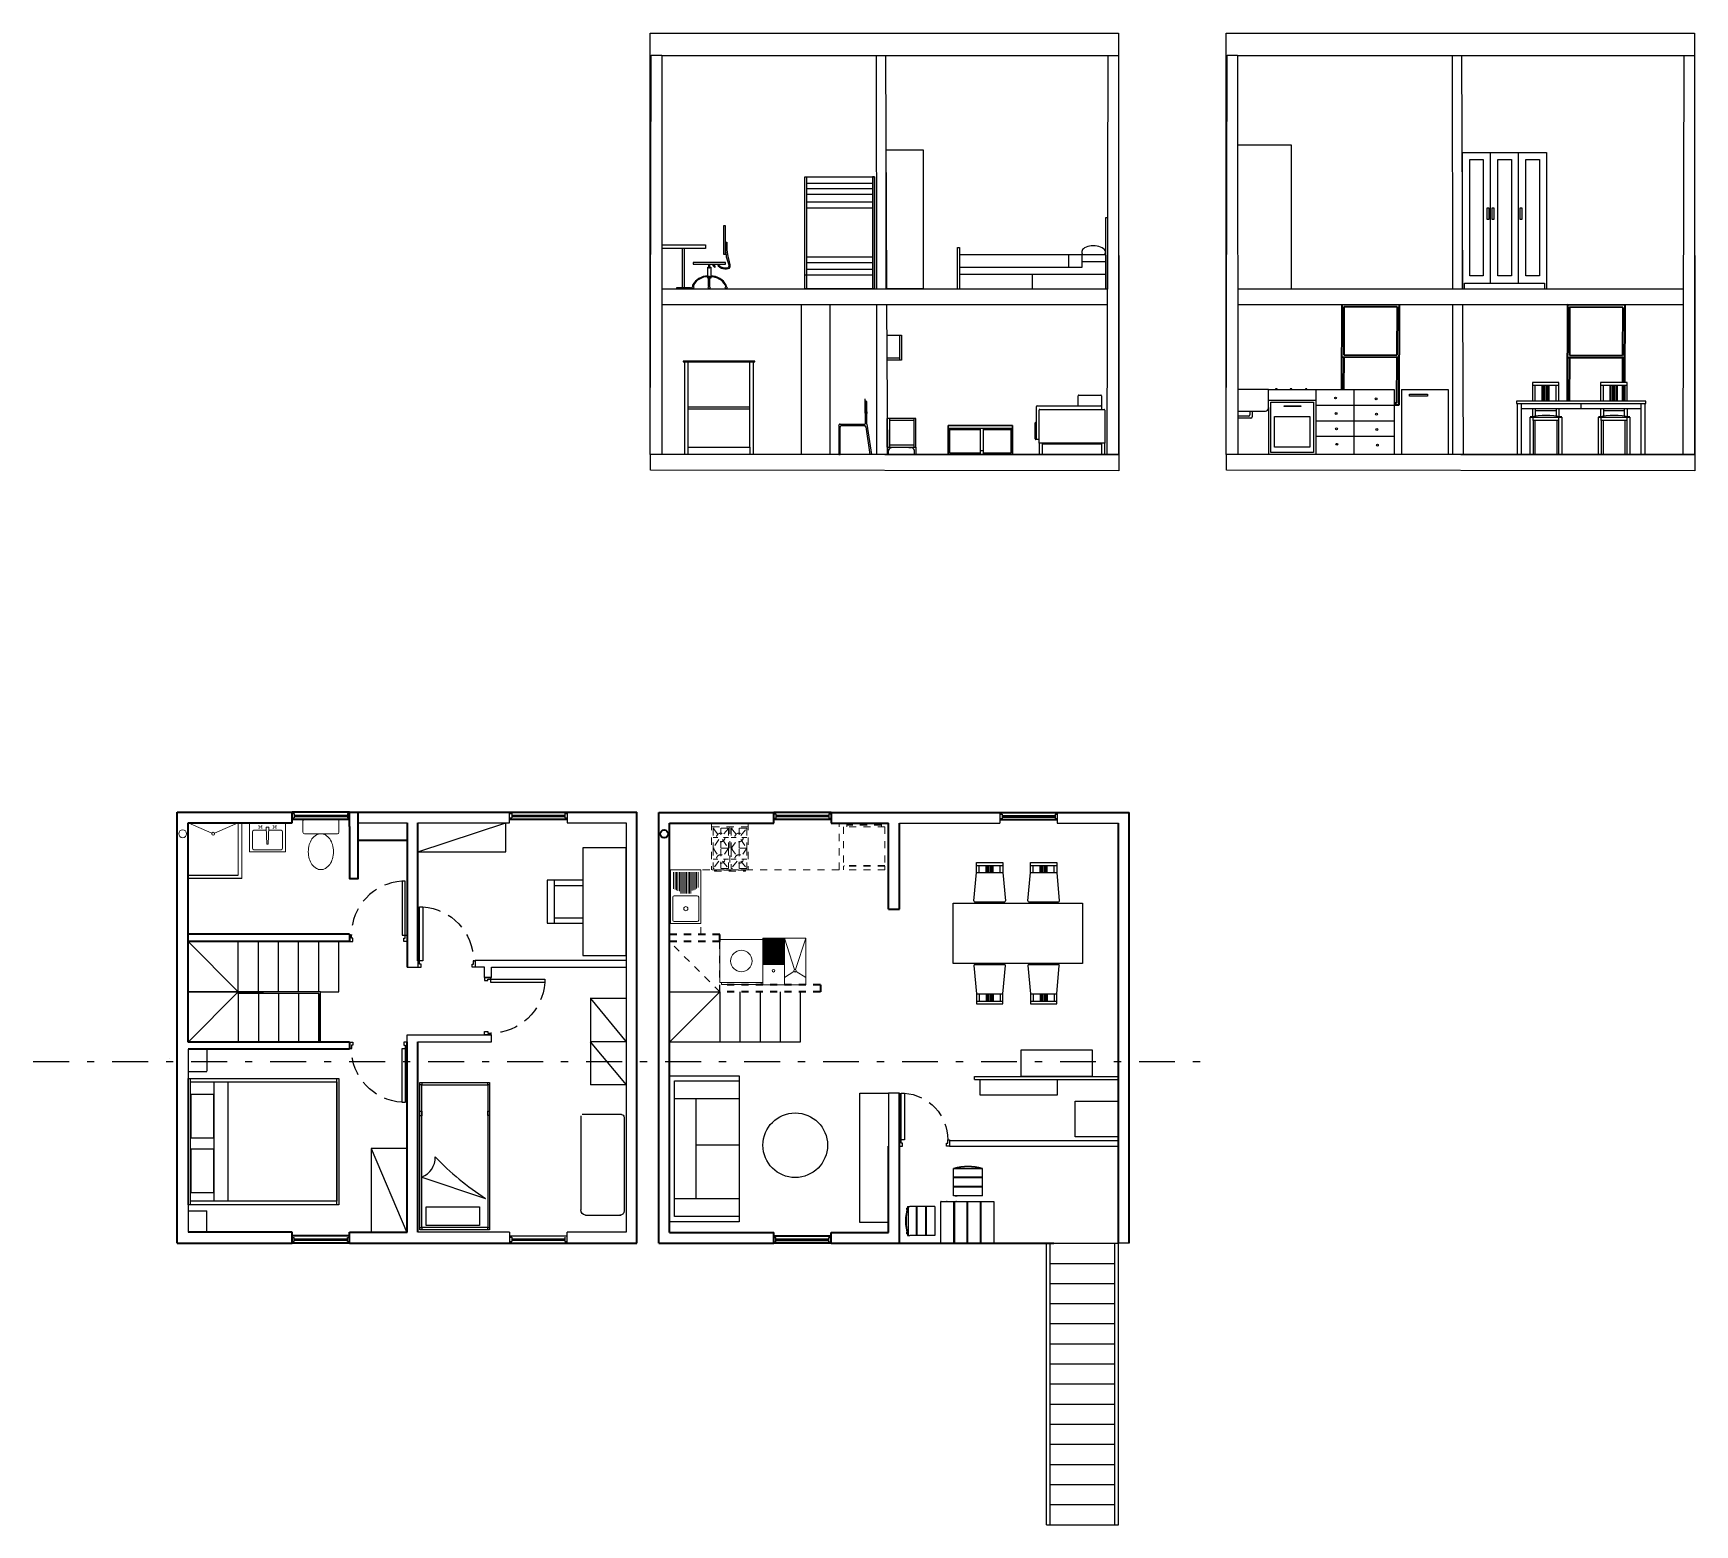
# Model space of a CAD drawing. Header units: inches. Extents: x 6.2 to 29.4, y 6.8 to 27.6.
import ezdxf

# ---------------------------------------------------------------- set-up
doc = ezdxf.new("R2010")
doc.units = ezdxf.units.IN
doc.header["$MEASUREMENT"] = 0
doc.linetypes.add('DASHDOT', pattern=[1, 0.5, -0.25, 0, -0.25])
doc.linetypes.add('HIDDEN', pattern=[0.375, 0.25, -0.125])
for name, color, linetype, lineweight in [('A-DOOR-FULL', 4, 'Continuous', 25), ('A-ELEV-MBE1', 7, 'Continuous', 35), ('A-FLOR-LEVL', 7, 'Continuous', 35), ('A-FLOR-STRS', 4, 'Continuous', 25), ('A-FURN', 8, 'Continuous', 18), ('A-GLAZ-FULL', 4, 'Continuous', 25), ('A-WALL-FULL-EXTR', 7, 'Continuous', 35), ('A-WALL-FULL-INTR', 7, 'Continuous', 35)]:
    doc.layers.add(name, color=color, linetype=linetype, lineweight=lineweight)

# ---------------------------------------------------------------- blocks, each defined once
blk = doc.blocks.new('LAVADORA-PL')
for p, q in [((0, 0), (0, 0.6)), ((0, 0.6), (0.6, 0.6)), ((0.6, 0.6), (0.6, 0)), ((0.625, 0.575), (0.625, 0.025)), ((0.6, 0), (0, 0))]:
    blk.add_line(p, q)
for points in [[(0.6, 0.575), (0.625, 0.575)], [(0.6, 0.025), (0.625, 0.025)]]:
    blk.add_lwpolyline(points)
blk.add_circle((0.3, 0.3), 0.15)
blk = doc.blocks.new('DOOR-65')
for points in [[(-0.07, 0.74), (-0.07, 0.09), (-0.025, 0.09), (-0.025, 0.74), (-0.07, 0.74)], [(-0.675, 0.09), (-0.7, 0.09), (-0.7, 0), (-0.655, 0), (-0.655, 0.045), (-0.675, 0.045), (-0.675, 0.09)], [(-0.025, 0.09), (0, 0.09), (0, 0), (-0.045, 0), (-0.045, 0.045), (-0.025, 0.045), (-0.025, 0.09)]]:
    blk.add_lwpolyline(points)
at = {"linetype": 'HIDDEN'}
blk.add_arc((-0.022, 0.089), 0.653, 94.2076, 179.8995, dxfattribs=at)
blk = doc.blocks.new('INOD')
for p, q in [((0.23, 0), (-0.23, 0)), ((-0.25, -0.02), (-0.25, -0.18)), ((-0.23, -0.2), (0.23, -0.2)), ((0.25, -0.18), (0.25, -0.02))]:
    blk.add_line(p, q)
blk.add_lwpolyline([(-0.175, -0.45, 0.07067), (-0.161, -0.549, 0.082314), (-0.124, -0.627, 0.106842), (-0.063, -0.683, 0.13438), (0, -0.7, 0.13438), (0.063, -0.683, 0.106842), (0.124, -0.627, 0.082314), (0.161, -0.549, 0.07067), (0.175, -0.45, 0.07067), (0.161, -0.351, 0.082314), (0.124, -0.273, 0.106842), (0.063, -0.217, 0.13438), (0, -0.2, 0.13438), (-0.063, -0.217, 0.106842), (-0.124, -0.273, 0.082314), (-0.161, -0.351, 0.07067)], format="xyb", close=True)
for centre, start, end in [((-0.23, -0.02), 90, 180), ((-0.23, -0.18), 180, 270), ((0.23, -0.02), 0, 90), ((0.23, -0.18), 270, 0)]:
    blk.add_arc(centre, 0.02, start, end)
blk = doc.blocks.new('DOOR-75')
for points in [[(-0.07, 0.84), (-0.07, 0.09), (-0.025, 0.09), (-0.025, 0.84), (-0.07, 0.84)], [(-0.775, 0.09), (-0.8, 0.09), (-0.8, 0), (-0.755, 0), (-0.755, 0.045), (-0.775, 0.045), (-0.775, 0.09)], [(-0.025, 0.09), (0, 0.09), (0, 0), (-0.045, 0), (-0.045, 0.045), (-0.025, 0.045), (-0.025, 0.09)]]:
    blk.add_lwpolyline(points)
at = {"linetype": 'HIDDEN'}
blk.add_arc((-0.023, 0.089), 0.752, 93.6181, 179.9249, dxfattribs=at)

msp = doc.modelspace()

# ---------------------------------------------------------------- linework, layer by layer
for p, q in [((26.543, 24.123), (26.543, 25.943)), ((26.933, 24.123), (26.933, 25.943)), ((21.186, 25.037), (21.21, 25.036)), ((15.887, 24.094), (15.887, 24.066)), ((15.9, 24.09), (15.9, 24.065)), ((16.948, 21.739), (16.948, 23.819)), ((17.348, 21.739), (17.348, 23.819)), ((18.141, 23.049), (18.141, 23.399)), ((18.311, 23.399), (18.311, 23.049)), ((15.368, 21.841), (15.368, 23.029)), ((16.23, 21.841), (16.23, 23.029)), ((18.311, 23.079), (18.141, 23.079)), ((27.166, 22.479), (27.166, 22.699)), ((27.261, 22.479), (27.261, 22.699)), ((27.271, 22.479), (27.271, 22.699)), ((27.291, 22.479), (27.291, 22.699)), ((27.301, 22.479), (27.301, 22.699)), ((27.321, 22.479), (27.321, 22.699)), ((27.331, 22.479), (27.331, 22.699)), ((27.351, 22.479), (27.351, 22.699)), ((27.361, 22.479), (27.361, 22.699)), ((25.953, 22.641), (25.953, 21.739)), ((15.368, 22.401), (16.23, 22.401)), ((15.368, 22.371), (16.23, 22.371)), ((17.829, 22.419), (17.836, 22.419)), ((17.836, 22.409), (17.829, 22.409)), ((17.856, 22.329), (17.856, 22.309)), ((18.141, 21.839), (18.141, 22.239)), ((21.124, 22.415), (21.124, 22.364)), ((23.453, 22.391), (23.453, 21.739)), ((27.126, 22.379), (27.126, 22.264)), ((27.136, 22.209), (27.136, 22.259)), ((27.166, 22.379), (27.166, 22.27)), ((17.465, 22.139), (17.465, 21.739)), ((17.483, 22.159), (17.832, 22.159)), ((17.503, 22.139), (17.823, 22.139)), ((17.585, 22.139), (17.585, 22.159)), ((17.595, 22.139), (17.595, 22.159)), ((17.715, 22.139), (17.715, 22.159)), ((17.725, 22.139), (17.725, 22.159)), ((17.841, 22.124), (17.9, 21.739)), ((17.856, 22.159), (17.92, 21.739)), ((18.511, 22.209), (18.171, 22.209)), ((19.438, 22.079), (19.008, 22.079)), ((19.868, 22.079), (19.478, 22.079)), ((24.112, 21.992), (25.203, 21.992)), ((18.161, 21.739), (18.161, 21.799)), ((18.511, 21.869), (18.171, 21.869)), ((18.521, 21.739), (18.521, 21.799)), ((19.008, 21.789), (18.988, 21.789)), ((19.478, 21.789), (19.438, 21.789)), ((19.888, 21.789), (19.868, 21.789)), ((17.92, 21.739), (17.9, 21.739)), ((12.882, 16.606), (12.882, 16.756)), ((13.682, 16.756), (13.682, 16.606)), ((19.71, 16.754), (19.71, 16.604)), ((20.51, 16.754), (20.51, 16.604)), ((11.604, 16.206), (12.829, 16.606)), ((18.31, 16.604), (19.71, 16.604)), ((20.51, 16.604), (21.36, 16.604)), ((19.383, 16.016), (19.753, 16.016)), ((19.423, 15.916), (19.423, 16.016)), ((19.518, 15.916), (19.518, 16.016)), ((19.528, 15.916), (19.528, 16.016)), ((19.548, 15.916), (19.548, 16.016)), ((19.558, 15.916), (19.558, 16.016)), ((19.578, 15.916), (19.578, 16.016)), ((19.588, 15.916), (19.588, 16.016)), ((19.608, 15.916), (19.608, 16.016)), ((19.618, 15.916), (19.618, 16.016)), ((19.713, 15.916), (19.713, 16.016)), ((20.135, 16.016), (20.505, 16.016)), ((20.175, 15.916), (20.175, 16.016)), ((20.27, 15.916), (20.27, 16.016)), ((20.28, 15.916), (20.28, 16.016)), ((20.3, 15.916), (20.3, 16.016)), ((20.31, 15.916), (20.31, 16.016)), ((20.33, 15.916), (20.33, 16.016)), ((20.34, 15.916), (20.34, 16.016)), ((20.36, 15.916), (20.36, 16.016)), ((20.37, 15.916), (20.37, 16.016)), ((20.465, 15.916), (20.465, 16.016)), ((8.404, 15.881), (9.104, 15.881)), ((9.154, 15.831), (8.404, 15.831)), ((13.504, 15.81), (13.504, 15.21)), ((19.349, 15.521), (19.383, 15.916)), ((19.383, 15.916), (19.753, 15.916)), ((19.753, 15.916), (19.787, 15.521)), ((20.101, 15.521), (20.135, 15.916)), ((20.135, 15.916), (20.505, 15.916)), ((20.505, 15.916), (20.538, 15.521)), ((19.363, 15.506), (19.773, 15.506)), ((20.115, 15.506), (20.524, 15.506)), ((13.504, 15.285), (13.904, 15.285)), ((11.454, 14.597), (11.604, 14.597)), ((12.404, 14.697), (14.504, 14.697)), ((12.404, 14.697), (12.404, 14.687)), ((12.532, 14.597), (12.404, 14.597)), ((12.632, 14.597), (14.504, 14.597)), ((19.349, 14.621), (19.383, 14.226)), ((19.363, 14.636), (19.773, 14.636)), ((19.753, 14.226), (19.787, 14.621)), ((20.101, 14.621), (20.135, 14.226)), ((20.115, 14.636), (20.524, 14.636)), ((20.505, 14.226), (20.538, 14.621)), ((12.532, 14.456), (12.632, 14.456)), ((19.383, 14.226), (19.753, 14.226)), ((19.383, 14.126), (19.753, 14.126)), ((19.423, 14.226), (19.423, 14.126)), ((19.518, 14.226), (19.518, 14.126)), ((19.528, 14.226), (19.528, 14.126)), ((19.548, 14.226), (19.548, 14.126)), ((19.558, 14.226), (19.558, 14.126)), ((19.578, 14.226), (19.578, 14.126)), ((19.588, 14.226), (19.588, 14.126)), ((19.608, 14.226), (19.608, 14.126)), ((19.618, 14.226), (19.618, 14.126)), ((19.713, 14.226), (19.713, 14.126)), ((20.135, 14.226), (20.505, 14.226)), ((20.135, 14.126), (20.505, 14.126)), ((20.175, 14.226), (20.175, 14.126)), ((20.27, 14.226), (20.27, 14.126)), ((20.28, 14.226), (20.28, 14.126)), ((20.3, 14.226), (20.3, 14.126)), ((20.31, 14.226), (20.31, 14.126)), ((20.33, 14.226), (20.33, 14.126)), ((20.34, 14.226), (20.34, 14.126)), ((20.36, 14.226), (20.36, 14.126)), ((20.37, 14.226), (20.37, 14.126)), ((20.465, 14.226), (20.465, 14.126)), ((8.404, 13.456), (8.404, 10.906)), ((8.151, 13.324), (8.151, 13.324)), ((19.594, 13.034), (20.436, 13.034)), ((16.08, 12.764), (15.18, 12.764)), ((15.48, 11.374), (15.48, 12.764)), ((16.08, 12.119), (15.48, 12.119)), ((18.31, 12.104), (18.355, 12.104)), ((21.36, 12.179), (19.01, 12.179)), ((19.01, 12.104), (21.36, 12.104)), ((19.086, 11.806), (19.086, 11.8)), ((19.086, 11.806), (19.108, 11.806)), ((19.426, 11.806), (19.446, 11.806)), ((19.446, 11.806), (19.446, 11.8)), ((19.466, 11.788), (19.066, 11.788)), ((19.466, 11.675), (19.066, 11.675)), ((19.466, 11.665), (19.066, 11.665)), ((19.226, 11.665), (19.226, 11.675)), ((19.306, 11.665), (19.306, 11.675)), ((19.466, 11.415), (19.466, 11.795)), ((16.08, 11.374), (15.18, 11.374)), ((19.466, 11.545), (19.066, 11.545)), ((19.466, 11.535), (19.066, 11.535)), ((19.086, 11.415), (19.116, 11.415)), ((19.226, 11.535), (19.226, 11.545)), ((19.306, 11.535), (19.306, 11.545)), ((18.414, 11.244), (18.42, 11.244)), ((18.414, 11.224), (18.414, 11.244)), ((18.425, 11.264), (18.455, 11.264)), ((18.432, 11.264), (18.432, 10.864)), ((18.805, 11.264), (18.455, 11.264)), ((18.545, 11.264), (18.545, 10.864)), ((18.555, 11.264), (18.555, 10.864)), ((18.675, 11.264), (18.675, 10.864)), ((18.685, 11.264), (18.685, 10.864)), ((18.977, 11.337), (18.967, 11.337)), ((19.066, 11.337), (19.066, 10.757)), ((19.076, 11.337), (19.076, 10.757)), ((19.107, 11.337), (19.097, 11.337)), ((19.251, 11.337), (19.251, 10.757)), ((19.261, 11.337), (19.261, 10.757)), ((19.436, 11.337), (19.436, 10.757)), ((19.446, 11.337), (19.446, 10.757)), ((12.882, 10.906), (12.882, 10.756)), ((13.682, 10.756), (13.682, 10.906)), ((18.414, 10.884), (18.414, 10.906)), ((18.414, 10.884), (18.42, 10.884)), ((18.555, 11.104), (18.545, 11.104)), ((18.545, 11.024), (18.555, 11.024)), ((18.685, 11.104), (18.675, 11.104)), ((18.675, 11.024), (18.685, 11.024)), ((19.076, 11.087), (19.066, 11.087)), ((19.076, 11.007), (19.066, 11.007)), ((19.261, 11.087), (19.251, 11.087)), ((19.261, 11.007), (19.251, 11.007)), ((19.446, 11.087), (19.436, 11.087)), ((19.446, 11.007), (19.436, 11.007)), ((12.882, 10.856), (13.682, 10.856)), ((18.425, 10.864), (18.455, 10.864)), ((21.51, 10.754), (21.36, 10.754))]:
    msp.add_line(p, q)
at = {"color": 0}
for p, q in [((16.992, 24.043), (16.992, 25.605)), ((17.26, 25.605), (17.26, 25.605)), ((17.963, 25.605), (17.963, 24.043)), ((21.186, 24.041), (21.186, 25.037)), ((21.21, 25.036), (21.21, 24.041)), ((15.003, 24.658), (15.611, 24.658)), ((15.612, 24.607), (15.004, 24.607)), ((15.289, 24.658), (15.289, 24.658)), ((15.289, 24.062), (15.289, 24.607)), ((15.32, 24.062), (15.32, 24.607)), ((15.611, 24.658), (15.611, 24.606)), ((15.888, 24.696), (15.908, 24.696)), ((19.122, 24.619), (19.147, 24.619)), ((19.122, 24.041), (19.122, 24.619)), ((19.147, 24.619), (19.146, 24.041)), ((15.7, 24.388), (15.737, 24.344)), ((15.751, 24.351), (15.726, 24.388)), ((15.737, 24.344), (15.751, 24.351)), ((15.43, 24.097), (15.43, 24.071)), ((15.443, 24.089), (15.443, 24.065)), ((19.146, 24.25), (21.186, 24.25)), ((20.166, 24.041), (20.166, 24.25)), ((14.841, 24.043), (14.846, 24.043)), ((15.002, 24.043), (21.211, 24.043)), ((17.963, 24.043), (16.992, 24.043)), ((27.496, 22.699), (27.126, 22.699)), ((27.456, 22.479), (27.456, 22.699)), ((28.445, 22.699), (28.075, 22.699)), ((28.115, 22.479), (28.115, 22.699)), ((28.21, 22.479), (28.21, 22.699)), ((28.22, 22.479), (28.22, 22.699)), ((28.24, 22.479), (28.24, 22.699)), ((28.25, 22.479), (28.25, 22.699)), ((28.27, 22.479), (28.27, 22.699)), ((28.28, 22.479), (28.28, 22.699)), ((28.3, 22.479), (28.3, 22.699)), ((28.31, 22.479), (28.31, 22.699)), ((28.405, 22.479), (28.405, 22.699)), ((23.453, 22.641), (25.203, 22.641)), ((23.453, 22.496), (24.112, 22.496)), ((24.112, 22.641), (24.112, 21.74)), ((24.642, 21.739), (24.642, 22.641)), ((25.203, 22.641), (25.203, 21.739)), ((25.304, 22.641), (25.304, 21.739)), ((25.304, 22.641), (25.953, 22.641)), ((27.806, 22.379), (27.806, 22.449)), ((24.112, 22.422), (25.203, 22.422)), ((27.166, 22.349), (27.456, 22.349)), ((27.456, 22.379), (27.456, 22.271)), ((27.496, 22.379), (27.496, 22.266)), ((27.496, 22.209), (27.496, 22.259)), ((28.075, 22.379), (28.075, 22.264)), ((28.085, 22.209), (28.085, 22.259)), ((28.115, 22.379), (28.115, 22.27)), ((28.115, 22.349), (28.405, 22.349)), ((28.405, 22.379), (28.405, 22.271)), ((28.445, 22.379), (28.445, 22.266)), ((28.445, 22.209), (28.445, 22.259)), ((24.112, 22.207), (25.203, 22.207)), ((24.112, 22.207), (25.203, 22.207))]:
    msp.add_line(p, q, dxfattribs=at)
at = {"color": 1}
for p, q in [((15.432, 24.091), (15.432, 24.089)), ((15.9, 24.09), (15.9, 24.089)), ((13.876, 12.527), (13.876, 11.214)), ((14.44, 12.546), (13.893, 12.546)), ((14.476, 12.511), (14.476, 11.196)), ((13.876, 11.146), (13.876, 11.146)), ((13.938, 11.146), (14.432, 11.146))]:
    msp.add_line(p, q, dxfattribs=at)
at = {"color": 6}
for p, q in [((14.506, 14.16), (14.006, 14.16)), ((14.007, 14.16), (14.007, 13.56)), ((14.007, 14.16), (14.505, 13.56)), ((14.506, 14.16), (14.506, 13.56)), ((8.666, 13.455), (8.666, 13.148)), ((14.506, 13.56), (14.006, 13.56)), ((14.006, 13.56), (14.504, 12.96)), ((14.007, 13.56), (14.007, 12.96)), ((14.507, 13.56), (14.007, 13.56)), ((14.506, 13.56), (14.506, 12.96)), ((8.404, 11.289), (8.404, 13.049)), ((8.404, 13.049), (10.503, 13.049)), ((8.406, 13.146), (8.666, 13.146)), ((8.438, 11.289), (8.438, 13.049)), ((10.477, 11.289), (10.477, 13.049)), ((10.503, 13.049), (10.503, 11.289)), ((14.507, 12.96), (14.007, 12.96)), ((10.954, 12.075), (10.953, 10.905)), ((11.453, 12.073), (10.953, 12.073)), ((10.954, 12.073), (11.453, 10.905)), ((11.66, 11.676), (12.547, 11.376)), ((10.503, 11.289), (8.404, 11.289)), ((8.406, 11.206), (8.666, 11.206)), ((8.666, 10.906), (8.666, 11.206)), ((11.453, 10.905), (10.953, 10.905)), ((12.604, 10.941), (12.554, 10.941)), ((12.554, 10.941), (12.554, 10.941))]:
    msp.add_line(p, q, dxfattribs=at)
at = {"color": 2, "linetype": 'DASHDOT'}
msp.add_line((6.248, 13.286), (22.579, 13.286), dxfattribs=at)
for points in [[(14.841, 27.603), (21.364, 27.603), (21.364, 21.739), (14.841, 21.739)], [(22.861, 27.603), (29.385, 27.603), (29.385, 21.739), (22.861, 21.739)], [(14.855, 27.296), (15, 27.296), (15.003, 21.739), (14.841, 21.744)], [(21.219, 27.291), (21.364, 27.291), (21.367, 21.734), (21.205, 21.739)], [(22.875, 27.296), (23.021, 27.296), (23.023, 21.739), (22.861, 21.744)], [(29.24, 27.291), (29.385, 27.291), (29.388, 21.734), (29.226, 21.739)], [(23.548, 22.641), (23.571, 22.641), (23.571, 22.65), (23.548, 22.65)], [(23.751, 22.641), (23.774, 22.641), (23.774, 22.65), (23.751, 22.65)], [(23.965, 22.641), (23.987, 22.641), (23.987, 22.65), (23.965, 22.65)], [(23.535, 22.266), (24.025, 22.266), (24.025, 21.841), (23.535, 21.841)], [(23.667, 22.417), (23.902, 22.417), (23.902, 22.404), (23.667, 22.404)]]:
    msp.add_lwpolyline(points, close=True)
at = {"color": 0}
for points in [[(15, 27.291), (21.343, 27.291)], [(17.995, 24.043), (17.991, 27.291), (18.116, 27.291), (18.132, 24.043)], [(23.021, 27.291), (29.364, 27.291)], [(26.016, 24.043), (26.012, 27.291), (26.137, 27.291), (26.153, 24.043)], [(16.992, 25.509), (16.992, 25.605), (17.963, 25.605), (17.963, 25.594)], [(17.934, 25.509), (17.017, 25.509)], [(16.992, 25.357), (16.992, 25.443)], [(16.992, 25.169), (16.992, 25.254)], [(17.017, 25.443), (17.934, 25.443)], [(17.934, 25.357), (17.017, 25.357)], [(17.017, 25.254), (17.934, 25.254)], [(17.934, 25.169), (17.017, 25.169)], [(17.934, 24.233), (16.992, 24.233), (16.992, 24.319)], [(17.017, 24.491), (17.934, 24.491)], [(17.934, 24.406), (17.017, 24.406)], [(17.017, 24.319), (17.934, 24.319)], [(17.963, 24.491), (17.963, 24.406)], [(21.186, 24.519), (19.147, 24.518)], [(19.147, 24.345), (20.855, 24.345), (20.855, 24.518), (19.147, 24.518)], [(21.186, 24.418), (20.855, 24.418)], [(15.655, 24.064), (15.655, 24.071), (15.668, 24.071), (15.668, 24.065)], [(15.002, 24.043), (21.211, 24.043)], [(23.022, 24.043), (29.231, 24.043)], [(21.21, 23.819), (15.002, 23.819)], [(18.133, 23.819), (18.143, 21.739), (17.998, 21.739), (17.996, 23.819)], [(29.231, 23.819), (23.022, 23.819)], [(26.154, 23.819), (26.164, 21.739), (26.019, 21.739), (26.016, 23.819)], [(27.496, 22.479), (27.496, 22.739), (27.126, 22.739), (27.126, 22.479)], [(28.445, 22.479), (28.445, 22.739), (28.075, 22.739), (28.075, 22.479)], [(26.906, 22.479), (26.906, 22.449), (28.706, 22.449), (28.706, 22.479), (26.906, 22.479)], [(28.636, 22.449), (28.636, 21.739), (28.696, 21.739), (28.696, 22.449)], [(26.976, 22.379), (28.636, 22.379)], [(27.096, 21.739), (27.096, 22.259), (27.536, 22.259), (27.536, 21.739), (27.496, 21.739), (27.496, 22.209), (27.136, 22.209), (27.136, 21.739), (27.096, 21.739)], [(28.045, 21.739), (28.045, 22.259), (28.485, 22.259), (28.485, 21.739), (28.445, 21.739), (28.445, 22.209), (28.085, 22.209), (28.085, 21.739), (28.045, 21.739)], [(27.466, 22.209), (27.466, 21.739), (27.506, 21.739)], [(28.075, 21.739), (28.115, 21.739), (28.115, 22.209)], [(28.415, 22.209), (28.415, 21.739), (28.455, 21.739)], [(14.943, 21.738), (14.943, 21.741)]]:
    msp.add_lwpolyline(points, dxfattribs=at)
for points in [[(18.127, 25.979), (18.642, 25.979), (18.642, 24.043), (18.127, 24.043)], [(16.992, 25.605), (17.017, 25.605), (17.017, 24.043), (16.992, 24.043)], [(17.963, 25.605), (17.934, 25.605), (17.934, 24.043), (17.963, 24.043)], [(15.888, 24.923), (15.861, 24.923), (15.861, 24.527), (15.888, 24.527)], [(15.888, 24.413), (15.438, 24.413), (15.438, 24.388), (15.888, 24.388)], [(15.643, 24.345), (15.684, 24.345), (15.684, 24.193), (15.643, 24.193)], [(15.658, 24.388), (15.668, 24.388), (15.668, 24.331), (15.658, 24.331)], [(20.855, 24.518), (20.664, 24.518), (20.664, 24.345), (20.855, 24.345)], [(15.653, 24.219), (15.666, 24.219), (15.666, 24.077), (15.653, 24.077)], [(15.211, 24.062), (15.401, 24.062), (15.401, 24.043), (15.211, 24.043)], [(19.244, 24.043), (19.244, 24.043), (19.244, 24.043), (19.244, 24.043)], [(23.482, 22.466), (24.08, 22.466), (24.08, 21.764), (23.482, 21.764)], [(25.414, 22.575), (25.667, 22.575), (25.667, 22.551), (25.414, 22.551)], [(14.845, 21.741), (21.367, 21.734), (21.367, 21.51), (14.845, 21.517)], [(22.866, 21.741), (29.388, 21.734), (29.388, 21.51), (22.866, 21.517)]]:
    msp.add_lwpolyline(points, close=True, dxfattribs=at)
for points in [[(23.772, 24.043), (23.772, 26.043), (23.021, 26.043)], [(26.153, 24.043), (26.153, 25.943), (27.323, 25.943), (27.323, 24.043)], [(26.253, 24.223), (26.253, 25.843), (26.443, 25.843), (26.443, 24.223), (26.253, 24.223)], [(26.643, 24.223), (26.643, 25.843), (26.833, 25.843), (26.833, 24.223), (26.643, 24.223)], [(27.033, 24.223), (27.033, 25.843), (27.223, 25.843), (27.223, 24.223), (27.033, 24.223)], [(26.523, 25.166), (26.493, 25.166), (26.493, 25.016), (26.523, 25.016), (26.523, 25.166)], [(26.593, 25.166), (26.563, 25.166), (26.563, 25.016), (26.593, 25.016), (26.593, 25.166)], [(26.983, 25.166), (26.953, 25.166), (26.953, 25.016), (26.983, 25.016), (26.983, 25.166)], [(26.153, 24.043), (26.183, 24.043), (26.183, 24.123), (27.293, 24.123), (27.293, 24.043), (27.323, 24.043)], [(18.141, 23.399), (18.341, 23.399), (18.341, 23.049), (18.141, 23.049)], [(15.298, 23.039), (15.298, 23.029), (16.298, 23.029), (16.298, 23.039), (15.298, 23.039), (15.298, 23.029)], [(15.318, 23.029), (15.318, 21.741), (15.368, 21.741), (15.368, 21.841), (16.23, 21.841), (16.23, 21.74), (16.28, 21.74), (16.28, 23.029)], [(17.836, 22.479), (17.836, 22.509), (17.829, 22.509), (17.829, 22.312), (17.836, 22.312)], [(17.841, 22.479), (17.836, 22.479), (17.836, 22.164)], [(17.856, 22.159), (17.856, 22.476)], [(20.802, 22.415), (20.802, 22.556)], [(20.811, 22.564), (21.115, 22.564)], [(21.124, 22.556), (21.124, 22.415)], [(23.453, 22.387), (23.453, 22.641), (23.023, 22.641), (23.023, 22.341)], [(26.916, 22.449), (26.916, 21.739), (26.976, 21.739), (26.976, 22.449)], [(18.141, 21.839), (18.541, 21.839), (18.541, 22.239), (18.141, 22.239)], [(18.171, 22.239), (18.171, 21.839)], [(18.511, 22.239), (18.511, 21.839)], [(20.255, 21.944), (20.222, 21.944), (20.222, 22.406)], [(20.231, 22.415), (21.115, 22.415)], [(20.255, 21.894), (20.255, 22.356)], [(21.172, 22.356), (21.172, 21.894), (20.255, 21.894)], [(20.264, 22.364), (21.163, 22.364)], [(23.023, 22.341), (23.408, 22.341)], [(23.173, 22.271), (23.023, 22.271)], [(23.203, 22.241), (23.023, 22.241)], [(23.193, 22.341), (23.193, 22.291)], [(23.223, 22.341), (23.223, 22.261)], [(17.465, 21.739), (17.485, 21.739), (17.485, 22.121)], [(19.888, 21.739), (19.888, 22.139), (18.988, 22.139), (18.988, 21.739), (19.888, 21.739)], [(19.888, 22.139), (19.888, 22.099), (18.988, 22.099), (18.988, 22.139), (19.888, 22.139)], [(19.888, 22.099), (19.888, 21.739), (18.988, 21.739), (18.988, 22.099), (19.008, 22.099), (19.008, 21.759), (19.438, 21.759)], [(19.478, 22.099), (19.478, 21.739), (19.438, 21.739), (19.438, 22.099)], [(19.478, 21.759), (19.868, 21.759), (19.868, 22.099)], [(20.202, 21.953), (20.202, 22.176)], [(20.211, 22.184), (20.222, 22.184)], [(27.126, 21.739), (27.166, 21.739), (27.166, 22.209)], [(18.141, 21.839), (18.141, 21.739), (18.161, 21.739)], [(18.241, 21.839), (18.241, 21.834), (18.211, 21.834)], [(18.441, 21.839), (18.441, 21.834), (18.471, 21.834)], [(18.541, 21.839), (18.541, 21.739), (18.521, 21.739)], [(20.222, 21.944), (20.211, 21.944)], [(20.255, 21.894), (20.255, 21.744), (20.305, 21.744), (20.305, 21.884), (21.125, 21.884), (21.125, 21.744), (21.172, 21.744), (21.172, 21.894)], [(10.771, 16.606), (11.454, 16.606)], [(11.604, 16.606), (12.882, 16.606)], [(11.604, 16.606), (11.604, 16.206), (12.829, 16.206), (12.829, 16.606)], [(13.682, 16.606), (14.504, 16.606), (14.504, 13.456)], [(14.504, 16.26), (13.904, 16.26), (13.904, 14.76), (14.504, 14.76), (14.504, 16.26)], [(19.383, 15.916), (19.383, 16.056), (19.753, 16.056), (19.753, 15.916)], [(20.135, 15.916), (20.135, 16.056), (20.505, 16.056), (20.505, 15.916)], [(13.904, 15.81), (13.404, 15.81), (13.404, 15.21), (13.904, 15.21)], [(13.504, 15.735), (13.904, 15.735)], [(19.059, 15.491), (20.859, 15.491), (20.859, 14.651), (19.059, 14.651), (19.059, 15.491)], [(12.532, 14.456), (12.532, 14.597)], [(12.632, 14.456), (12.632, 14.597)], [(19.383, 14.226), (19.383, 14.086), (19.753, 14.086), (19.753, 14.226)], [(20.135, 14.226), (20.135, 14.086), (20.505, 14.086), (20.505, 14.226)], [(11.454, 13.556), (11.454, 13.656), (12.632, 13.656), (12.632, 13.656)], [(11.604, 13.558), (12.632, 13.558), (12.632, 13.656)], [(14.504, 13.456), (14.504, 10.906), (13.682, 10.906)], [(20.005, 13.447), (20.995, 13.447), (20.995, 13.077), (20.005, 13.077), (20.005, 13.447)], [(16.08, 11.054), (15.11, 11.054), (15.11, 13.084), (16.08, 13.084), (16.08, 11.054)], [(16.08, 11.124), (15.18, 11.124), (15.18, 13.014), (16.08, 13.014)], [(19.357, 13.034), (19.357, 13.077), (21.36, 13.077)], [(19.357, 13.034), (19.357, 13.034), (21.36, 13.034)], [(20.507, 12.814), (19.437, 12.814), (19.437, 13.034), (20.507, 13.034), (20.507, 12.814)], [(18.16, 12.844), (18.16, 11.044), (17.76, 11.044), (17.76, 12.844), (18.16, 12.844)], [(18.31, 12.844), (18.16, 12.844), (18.16, 12.104)], [(21.36, 12.734), (21.36, 12.234), (20.76, 12.234), (20.76, 12.734), (21.36, 12.734)], [(19.466, 11.415), (19.066, 11.415), (19.066, 11.795)], [(18.805, 11.264), (18.805, 10.864), (18.455, 10.864)], [(18.886, 10.762), (18.886, 11.333)], [(18.891, 11.337), (19.62, 11.337)], [(19.626, 11.333), (19.626, 10.762)], [(12.882, 10.906), (11.604, 10.906)], [(19.62, 10.757), (18.891, 10.757)]]:
    msp.add_lwpolyline(points)
at = {"color": 6}
for points in [[(10.477, 11.342), (8.438, 11.342), (8.438, 13), (10.477, 13)], [(8.958, 11.342), (8.768, 11.342), (8.768, 13), (8.958, 13)], [(11.633, 10.941), (11.633, 12.994), (12.604, 12.994), (12.604, 10.941)], [(11.633, 12.96), (11.633, 12.994), (11.66, 12.994), (11.66, 12.96)], [(11.66, 10.974), (11.66, 12.96), (12.578, 12.96), (12.578, 10.974)], [(12.578, 12.96), (12.578, 12.994), (12.604, 12.994), (12.604, 12.96)], [(8.757, 12.218), (8.447, 12.218), (8.447, 12.828), (8.757, 12.828)], [(11.633, 12.53), (11.633, 12.594), (11.66, 12.594), (11.66, 12.53)], [(12.578, 12.531), (12.578, 12.594), (12.604, 12.594), (12.604, 12.531)], [(8.757, 11.457), (8.448, 11.457), (8.448, 12.067), (8.757, 12.067)], [(11.721, 11.003), (11.721, 11.263), (12.461, 11.263), (12.461, 11.003)], [(11.633, 10.941), (11.633, 10.974), (11.66, 10.974), (11.66, 10.941)], [(12.578, 10.941), (12.578, 10.975), (12.604, 10.975), (12.604, 10.941)]]:
    msp.add_lwpolyline(points, close=True, dxfattribs=at)
at = {"color": 1}
for points in [[(14.44, 12.546, -0.40425), (14.476, 12.511, -0.017071), (14.476, 12.509, 0.12893)], [(13.938, 11.146, -0.386183), (13.876, 11.218, -69.573669)], [(14.476, 11.196, -0.451434), (14.419, 11.146, -0.036962)]]:
    msp.add_lwpolyline(points, format="xyb", dxfattribs=at)
at = {"color": 0}
for centre, radius in [((15.435, 24.059), 0.0136), ((15.661, 24.059), 0.0136), ((15.897, 24.057), 0.0136), ((24.386, 22.524), 0.013), ((24.949, 22.513), 0.013), ((24.392, 22.309), 0.013), ((24.956, 22.298), 0.013), ((24.397, 22.095), 0.013), ((24.961, 22.084), 0.013)]:
    msp.add_circle(centre, radius, dxfattribs=at)
for centre, radius in [((24.404, 21.879), 0.013), ((24.967, 21.868), 0.013), ((16.86, 12.119), 0.45)]:
    msp.add_circle(centre, radius)
for centre, radius, start, end in [((15.641, 23.984), 0.239, 89.4897, 151.7453), ((15.641, 23.984), 0.228, 89.4897, 150.9864), ((15.688, 23.983), 0.239, 28.2547, 90.5103), ((15.688, 23.983), 0.228, 29.0136, 90.5103), ((27.316, 21.089), 1.191, 79.3552, 100.6448), ((28.265, 21.089), 1.191, 79.3552, 100.6448)]:
    msp.add_arc(centre, radius, start, end, dxfattribs=at)
for centre, radius, start, end in [((17.838, 22.427), 0.0527, 70.688, 92.7865), ((20.811, 22.555), 0.00936, 91.1712, 174.9346), ((21.115, 22.555), 0.00936, 5.0654, 88.8288), ((17.838, 22.259), 0.0527, 70.688, 92.7865), ((20.231, 22.406), 0.00936, 91.1712, 174.9346), ((20.265, 22.355), 0.00936, 91.1712, 174.9346), ((21.115, 22.406), 0.00936, 5.0654, 88.8288), ((21.163, 22.355), 0.00936, 5.0654, 88.8288), ((23.173, 22.292), 0.0204, 270.9858, 359.3784), ((23.203, 22.262), 0.0204, 270.9858, 359.3784), ((23.405, 22.389), 0.0478, 267.2925, 2.3824), ((17.484, 22.14), 0.0192, 87.6739, 182.3261), ((17.504, 22.12), 0.0192, 87.6739, 182.3261), ((17.822, 22.12), 0.0192, 6.6438, 87.6739), ((17.831, 22.164), 0.00476, 276.7142, 357.5322), ((20.211, 22.175), 0.00936, 91.1712, 174.9346), ((18.212, 21.779), 0.0551, 88.6313, 158.6153), ((18.469, 21.779), 0.0551, 21.3847, 91.3687), ((20.211, 21.954), 0.00936, 185.0654, 268.8288), ((19.366, 15.522), 0.0168, 183.7254, 260.454), ((19.77, 15.522), 0.0168, 279.546, 354.0375), ((20.118, 15.523), 0.0168, 183.7254, 260.454), ((20.522, 15.523), 0.0168, 279.546, 354.0375), ((19.366, 14.62), 0.0168, 99.546, 176.2746), ((19.77, 14.62), 0.0168, 5.9625, 80.454), ((20.118, 14.619), 0.0168, 99.546, 176.2746), ((20.522, 14.619), 0.0168, 5.9625, 80.454), ((19.266, 11.12), 0.704, 73.4852, 106.5148), ((19.266, 11.117), 0.7, 73.4037, 106.5963), ((19.1, 11.064), 0.704, 163.4852, 196.5148), ((19.103, 11.064), 0.7, 163.4037, 196.5963), ((18.892, 11.331), 0.00634, 97.4968, 166.2895), ((19.619, 11.331), 0.00634, 13.7105, 82.5032), ((18.892, 10.764), 0.00634, 193.7105, 262.5032), ((19.619, 10.764), 0.00634, 277.4968, 346.2895)]:
    msp.add_arc(centre, radius, start, end)
at = {"color": 6}
for centre, radius, start, end in [((11.553, 11.95), 0.294, 291.2489, 1.147), ((14.652, 14.634), 3.878, 223.672, 237.134)]:
    msp.add_arc(centre, radius, start, end, dxfattribs=at)
at = {"color": 0}
msp.add_ellipse((21.016, 24.555), major_axis=(0.165, -0.004), ratio=0.539658, start_param=5.906989, end_param=9.895212, dxfattribs=at)
for points, knots in [([(15.908, 24.696), (15.907, 24.624), (15.905, 24.512), (15.989, 24.284), (15.789, 24.324), (15.784, 24.382), (15.784, 24.388)], [0, 0, 0, 0, 0.2369333, 0.3685451, 0.5239139, 0.5418607, 0.5418607, 0.5418607, 0.5418607]), ([(15.888, 24.696), (15.888, 24.527), (15.892, 24.572), (15.904, 24.45), (15.93, 24.413), (15.939, 24.346), (15.933, 24.334), (15.866, 24.329), (15.818, 24.346), (15.8, 24.373), (15.799, 24.379), (15.798, 24.388)], [0, 0, 0, 0, 0.2018622, 0.2018622, 0.3046987, 0.3046987, 0.4075351, 0.4075351, 0.5103716, 0.5103716, 0.5409391, 0.5409391, 0.5409391, 0.5409391])]:
    msp.add_open_spline(points, degree=3, knots=knots, dxfattribs=at)
at = {"layer": 'A-ELEV-MBE1', "color": 0}
for p, q in [((24.472, 23.819), (24.467, 22.641)), ((24.502, 23.795), (24.499, 23.125)), ((25.242, 23.792), (24.502, 23.795)), ((25.242, 23.792), (25.239, 23.122)), ((25.272, 23.819), (25.266, 22.422)), ((27.614, 23.819), (27.609, 22.479)), ((28.414, 23.816), (27.614, 23.819)), ((27.644, 23.789), (27.641, 23.119)), ((28.384, 23.786), (27.644, 23.789)), ((28.384, 23.786), (28.381, 23.116)), ((28.414, 23.816), (28.41, 22.739)), ((24.499, 23.095), (24.497, 22.641)), ((25.239, 23.092), (25.236, 22.452)), ((27.641, 23.089), (27.639, 22.479)), ((28.381, 23.086), (28.38, 22.739)), ((28.38, 22.699), (28.379, 22.479)), ((28.41, 22.699), (28.409, 22.479)), ((25.236, 22.452), (25.203, 22.452)), ((27.639, 22.449), (27.639, 22.449)), ((28.379, 22.449), (28.379, 22.446)), ((25.266, 22.422), (25.203, 22.422))]:
    msp.add_line(p, q, dxfattribs=at)
for points in [[(24.469, 23.095), (25.269, 23.092)], [(24.499, 23.125), (25.239, 23.122)], [(27.611, 23.089), (28.411, 23.086)], [(27.641, 23.119), (28.381, 23.116)]]:
    msp.add_lwpolyline(points, dxfattribs=at)
at = {"layer": 'A-FLOR-LEVL'}
for p, q in [((10.654, 16.756), (9.854, 16.756)), ((11.604, 16.756), (14.654, 16.756)), ((17.36, 16.754), (16.56, 16.754)), ((18.31, 16.754), (21.51, 16.754)), ((10.654, 16.656), (9.854, 16.656)), ((13.682, 16.656), (12.882, 16.656)), ((17.36, 16.654), (16.56, 16.654)), ((20.51, 16.649), (19.71, 16.649)), ((10.654, 10.856), (9.854, 10.856)), ((10.654, 10.756), (9.854, 10.756)), ((17.36, 10.854), (16.56, 10.854)), ((17.36, 10.754), (16.56, 10.754)), ((18.31, 10.754), (20.46, 10.754))]:
    msp.add_line(p, q, dxfattribs=at)
msp.add_circle((15.035, 16.454), 0.055, dxfattribs=at)
at = {"layer": 'A-FLOR-STRS'}
for p, q in [((9.104, 14.256), (8.404, 14.956)), ((9.104, 14.256), (9.104, 14.956)), ((9.384, 14.256), (9.384, 14.956)), ((9.664, 14.256), (9.664, 14.956)), ((9.944, 14.256), (9.944, 14.956)), ((10.224, 14.256), (10.224, 14.956)), ((10.504, 14.256), (10.504, 14.956)), ((9.104, 14.256), (8.404, 14.256)), ((8.404, 14.256), (9.453, 14.256)), ((9.104, 14.256), (8.404, 13.556)), ((9.104, 14.256), (9.104, 13.556)), ((9.104, 14.231), (9.104, 14.256)), ((9.384, 14.231), (9.384, 13.556)), ((9.664, 14.231), (9.664, 13.556)), ((9.944, 14.231), (9.944, 13.556)), ((10.224, 14.231), (10.224, 13.556)), ((10.249, 14.256), (10.504, 14.256)), ((15.11, 14.254), (15.81, 14.254)), ((15.81, 14.254), (15.81, 13.554)), ((16.09, 14.254), (16.09, 13.554)), ((16.37, 14.254), (16.37, 13.554)), ((16.65, 14.254), (16.65, 13.554)), ((16.93, 14.254), (16.93, 13.554)), ((16.93, 13.554), (15.11, 13.554)), ((20.36, 6.834), (20.36, 10.754)), ((20.41, 6.834), (20.41, 10.754)), ((20.41, 10.754), (21.36, 10.754)), ((21.31, 6.834), (21.31, 10.754)), ((21.36, 6.834), (21.36, 10.754)), ((20.41, 10.474), (21.31, 10.474)), ((20.41, 10.194), (21.31, 10.194)), ((20.41, 9.914), (21.31, 9.914)), ((20.41, 9.634), (21.31, 9.634)), ((20.41, 9.354), (21.31, 9.354)), ((20.41, 9.074), (21.31, 9.074)), ((20.41, 8.794), (21.31, 8.794)), ((20.41, 8.514), (21.31, 8.514)), ((20.41, 8.234), (21.31, 8.234)), ((20.41, 7.954), (21.31, 7.954)), ((20.41, 7.674), (21.31, 7.674)), ((20.41, 7.394), (21.31, 7.394)), ((20.41, 7.114), (21.31, 7.114)), ((20.36, 6.834), (21.36, 6.834))]:
    msp.add_line(p, q, dxfattribs=at)
at = {"layer": 'A-FLOR-STRS', "linetype": 'HIDDEN', "ltscale": 0.001}
for q in [(15.11, 14.954), (15.81, 14.954)]:
    msp.add_line((15.81, 14.254), q, dxfattribs=at)
at = {"layer": 'A-FLOR-STRS', "linetype": 'DASHDOT', "ltscale": 15}
msp.add_line((15.81, 14.254), (15.11, 13.554), dxfattribs=at)
at = {"layer": 'A-FLOR-STRS'}
for points in [[(10.249, 13.556), (10.249, 14.256), (9.104, 14.256)], [(10.224, 13.556), (10.224, 14.231), (9.104, 14.231)]]:
    msp.add_lwpolyline(points, dxfattribs=at)
at = {"layer": 'A-FURN'}
for p, q in [((8.736, 16.464), (8.404, 16.606)), ((8.773, 16.464), (9.104, 16.606)), ((9.104, 16.606), (9.104, 15.881)), ((9.154, 16.606), (9.154, 15.831)), ((9.261, 16.606), (9.261, 16.206)), ((9.301, 16.484), (9.301, 16.254)), ((9.493, 16.504), (9.321, 16.504)), ((9.701, 16.504), (9.53, 16.504)), ((9.721, 16.254), (9.721, 16.484)), ((9.761, 16.206), (9.761, 16.606)), ((9.261, 16.206), (9.761, 16.206)), ((9.321, 16.234), (9.701, 16.234)), ((15.125, 15.204), (15.125, 15.954)), ((15.125, 15.954), (15.545, 15.954)), ((15.167, 15.92), (15.167, 15.691)), ((15.187, 15.92), (15.187, 15.68)), ((15.207, 15.92), (15.207, 15.67)), ((15.227, 15.92), (15.227, 15.663)), ((15.247, 15.92), (15.247, 15.657)), ((15.267, 15.92), (15.267, 15.624)), ((15.287, 15.92), (15.287, 15.624)), ((15.307, 15.92), (15.307, 15.624)), ((15.327, 15.92), (15.327, 15.624)), ((15.347, 15.92), (15.347, 15.624)), ((15.367, 15.92), (15.367, 15.624)), ((15.387, 15.92), (15.387, 15.624)), ((15.407, 15.92), (15.407, 15.624)), ((15.427, 15.92), (15.427, 15.664)), ((15.447, 15.92), (15.447, 15.671)), ((15.467, 15.92), (15.467, 15.681)), ((15.487, 15.92), (15.487, 15.692)), ((15.507, 15.92), (15.507, 15.706)), ((15.545, 15.204), (15.545, 15.954)), ((15.156, 15.573), (15.156, 15.253)), ((15.176, 15.593), (15.496, 15.593)), ((15.516, 15.573), (15.516, 15.253)), ((15.125, 15.204), (15.545, 15.204)), ((15.176, 15.233), (15.496, 15.233)), ((16.41, 14.354), (16.41, 15.004)), ((16.41, 15.004), (17.01, 15.004)), ((16.41, 14.995), (16.71, 14.995)), ((16.41, 14.985), (16.71, 14.985)), ((16.41, 14.975), (16.71, 14.975)), ((16.41, 14.965), (16.71, 14.965)), ((16.41, 14.955), (16.71, 14.955)), ((16.41, 14.945), (16.71, 14.945)), ((16.41, 14.935), (16.71, 14.935)), ((16.41, 14.925), (16.71, 14.925)), ((16.41, 14.915), (16.71, 14.915)), ((16.41, 14.905), (16.71, 14.905)), ((16.41, 14.905), (16.71, 14.905)), ((16.41, 14.895), (16.71, 14.895)), ((16.41, 14.885), (16.71, 14.885)), ((16.41, 14.875), (16.71, 14.875)), ((16.41, 14.865), (16.71, 14.865)), ((16.41, 14.855), (16.71, 14.855)), ((16.41, 14.845), (16.71, 14.845)), ((16.41, 14.835), (16.71, 14.835)), ((16.41, 14.825), (16.71, 14.825)), ((16.41, 14.825), (16.71, 14.825)), ((16.41, 14.815), (16.71, 14.815)), ((16.41, 14.815), (16.71, 14.815)), ((16.852, 14.567), (16.71, 15.004)), ((16.71, 14.354), (16.71, 15.004)), ((16.863, 14.567), (17.01, 15.004)), ((17.01, 15.004), (17.01, 14.354)), ((16.41, 14.805), (16.71, 14.805)), ((16.41, 14.805), (16.71, 14.805)), ((16.41, 14.795), (16.71, 14.795)), ((16.41, 14.795), (16.71, 14.795)), ((16.41, 14.785), (16.71, 14.785)), ((16.41, 14.785), (16.71, 14.785)), ((16.41, 14.775), (16.71, 14.775)), ((16.41, 14.765), (16.71, 14.765)), ((16.41, 14.755), (16.71, 14.755)), ((16.41, 14.745), (16.71, 14.745)), ((16.41, 14.735), (16.71, 14.735)), ((16.41, 14.725), (16.71, 14.725)), ((16.41, 14.715), (16.71, 14.715)), ((16.41, 14.705), (16.71, 14.705)), ((16.41, 14.695), (16.71, 14.695)), ((16.41, 14.685), (16.71, 14.685)), ((16.41, 14.675), (16.71, 14.675)), ((16.41, 14.665), (16.71, 14.665)), ((16.41, 14.655), (16.71, 14.655)), ((16.41, 14.645), (16.71, 14.645)), ((16.41, 14.635), (16.71, 14.635)), ((17.01, 14.354), (16.41, 14.354)), ((16.842, 14.54), (16.71, 14.454)), ((16.873, 14.54), (17.01, 14.454))]:
    msp.add_line(p, q, dxfattribs=at)
at = {"layer": 'A-FURN', "linetype": 'HIDDEN', "ltscale": 0.001}
for p, q in [((15.695, 16.604), (15.695, 15.954)), ((16.205, 16.554), (15.695, 16.554)), ((15.715, 16.534), (15.797, 16.434)), ((15.93, 16.534), (15.715, 16.534)), ((15.715, 16.534), (15.715, 16.254)), ((15.822, 16.443), (15.822, 16.534)), ((15.93, 16.53), (15.848, 16.434)), ((15.93, 16.534), (15.93, 16.254)), ((15.95, 16.554), (15.95, 15.954)), ((15.97, 16.534), (16.052, 16.434)), ((15.97, 16.534), (15.97, 16.23)), ((16.185, 16.534), (15.97, 16.534)), ((16.077, 16.443), (16.077, 16.534)), ((16.103, 16.434), (16.185, 16.534)), ((16.185, 16.534), (16.185, 16.254)), ((16.205, 16.604), (16.205, 15.954)), ((17.47, 15.954), (17.47, 16.604)), ((17.53, 16.554), (17.53, 16.014)), ((18.11, 16.554), (17.53, 16.554)), ((18.06, 16.604), (17.58, 16.604)), ((17.58, 16.604), (17.58, 16.554)), ((18.06, 16.584), (17.58, 16.584)), ((18.06, 16.574), (17.58, 16.574)), ((18.06, 16.604), (18.06, 16.554)), ((18.11, 16.554), (18.11, 16.014)), ((15.715, 16.404), (15.783, 16.404)), ((15.797, 16.374), (15.715, 16.254)), ((15.715, 16.254), (15.797, 16.134)), ((15.715, 16.254), (15.715, 15.974)), ((15.93, 16.254), (15.715, 16.254)), ((15.822, 16.254), (15.822, 16.364)), ((15.822, 16.143), (15.822, 16.254)), ((15.848, 16.374), (15.93, 16.254)), ((15.93, 16.254), (15.848, 16.134)), ((15.862, 16.404), (15.93, 16.404)), ((15.93, 16.254), (15.93, 15.974)), ((15.97, 16.404), (16.038, 16.404)), ((15.97, 16.254), (16.052, 16.374)), ((15.97, 16.254), (16.052, 16.134)), ((16.185, 16.254), (15.97, 16.254)), ((15.97, 16.234), (15.97, 15.974)), ((16.077, 16.254), (16.077, 16.364)), ((16.077, 16.143), (16.077, 16.254)), ((16.103, 16.374), (16.185, 16.254)), ((16.185, 16.254), (16.103, 16.134)), ((16.117, 16.404), (16.185, 16.404)), ((16.185, 16.254), (16.185, 15.974)), ((15.715, 16.104), (15.783, 16.104)), ((15.797, 16.074), (15.715, 15.974)), ((15.93, 15.974), (15.715, 15.974)), ((15.822, 15.974), (15.822, 16.064)), ((15.848, 16.074), (15.93, 15.974)), ((15.862, 16.104), (15.93, 16.104)), ((15.97, 16.104), (16.038, 16.104)), ((16.052, 16.074), (15.97, 15.974)), ((16.185, 15.974), (15.97, 15.974)), ((16.077, 15.974), (16.077, 16.064)), ((16.103, 16.074), (16.185, 15.974)), ((16.117, 16.104), (16.185, 16.104)), ((18.11, 16.014), (17.53, 16.014)), ((18.11, 16.004), (17.53, 16.004)), ((17.53, 16.004), (17.53, 15.954)), ((17.54, 16.014), (17.54, 16.004)), ((18.1, 16.014), (18.1, 16.004)), ((18.11, 16.004), (18.11, 15.954)), ((17.47, 15.954), (15.545, 15.954)), ((15.545, 15.954), (15.545, 15.054)), ((16.205, 15.954), (15.695, 15.954)), ((18.11, 15.954), (17.53, 15.954))]:
    msp.add_line(p, q, dxfattribs=at)
at = {"layer": 'A-FURN', "const_width": 0.005}
for points in [[(9.401, 16.567, 1), (9.386, 16.567, 1)], [(9.401, 16.532, -1), (9.386, 16.532, -1)], [(9.399, 16.549, 1), (9.424, 16.549, 1)], [(9.429, 16.574, 1), (9.429, 16.559, 1)], [(9.429, 16.525, -1), (9.429, 16.54, -1)], [(9.601, 16.567, 1), (9.586, 16.567, 1)], [(9.601, 16.532, -1), (9.586, 16.532, -1)], [(9.599, 16.549, 1), (9.624, 16.549, 1)], [(9.629, 16.574, 1), (9.629, 16.559, 1)], [(9.629, 16.525, -1), (9.629, 16.54, -1)]]:
    msp.add_lwpolyline(points, format="xyb", close=True, dxfattribs=at)
at = {"layer": 'A-FURN'}
msp.add_lwpolyline([(9.501, 16.309), (9.521, 16.309), (9.531, 16.549), (9.491, 16.549)], close=True, dxfattribs=at)
at = {"layer": 'A-FURN', "linetype": 'HIDDEN', "ltscale": 0.001}
msp.add_lwpolyline([(16.166, 15.95), (15.734, 15.95), (15.734, 15.937), (16.166, 15.937)], close=True, dxfattribs=at)
at = {"layer": 'A-FURN'}
for centre, radius in [((8.329, 16.456), 0.055), ((8.754, 16.456), 0.02), ((15.336, 15.413), 0.0284), ((16.558, 14.549), 0.0181), ((16.857, 14.549), 0.0181)]:
    msp.add_circle(centre, radius, dxfattribs=at)
at = {"layer": 'A-FURN', "linetype": 'HIDDEN', "ltscale": 0.001}
for centre in [(15.822, 16.404), (16.077, 16.404), (15.822, 16.104), (16.077, 16.104)]:
    msp.add_circle(centre, 0.0594, dxfattribs=at)
at = {"layer": 'A-FURN'}
for centre, start, end in [((9.321, 16.484), 90, 180), ((9.701, 16.484), 0, 90), ((9.321, 16.254), 180, 270), ((9.701, 16.254), 270, 0), ((15.176, 15.573), 90, 180), ((15.496, 15.573), 0, 90), ((15.176, 15.253), 180, 270), ((15.496, 15.253), 270, 0)]:
    msp.add_arc(centre, 0.02, start, end, dxfattribs=at)
at = {"layer": 'A-GLAZ-FULL'}
for p, q in [((9.854, 16.736), (9.884, 16.736)), ((9.854, 16.676), (9.884, 16.676)), ((9.884, 16.716), (10.624, 16.716)), ((9.884, 16.706), (10.624, 16.706)), ((9.884, 16.696), (10.624, 16.696)), ((10.624, 16.736), (10.654, 16.736)), ((10.624, 16.676), (10.654, 16.676)), ((12.882, 16.736), (12.912, 16.736)), ((12.882, 16.676), (12.912, 16.676)), ((12.912, 16.716), (13.652, 16.716)), ((12.912, 16.706), (13.652, 16.706)), ((12.912, 16.696), (13.652, 16.696)), ((13.652, 16.736), (13.682, 16.736)), ((13.652, 16.676), (13.682, 16.676)), ((16.56, 16.734), (16.59, 16.734)), ((16.56, 16.674), (16.59, 16.674)), ((16.59, 16.714), (17.33, 16.714)), ((16.59, 16.704), (17.33, 16.704)), ((16.59, 16.694), (17.33, 16.694)), ((17.33, 16.734), (17.36, 16.734)), ((17.33, 16.674), (17.36, 16.674)), ((19.71, 16.729), (19.74, 16.729)), ((19.71, 16.669), (19.74, 16.669)), ((19.74, 16.709), (20.48, 16.709)), ((19.74, 16.699), (20.48, 16.699)), ((19.74, 16.689), (20.48, 16.689)), ((20.48, 16.729), (20.51, 16.729)), ((20.48, 16.669), (20.51, 16.669)), ((9.854, 10.836), (9.884, 10.836)), ((9.854, 10.776), (9.884, 10.776)), ((9.884, 10.816), (10.624, 10.816)), ((9.884, 10.806), (10.624, 10.806)), ((9.884, 10.796), (10.624, 10.796)), ((10.624, 10.836), (10.654, 10.836)), ((10.624, 10.776), (10.654, 10.776)), ((12.882, 10.837), (12.912, 10.837)), ((12.882, 10.777), (12.912, 10.777)), ((12.912, 10.817), (13.652, 10.817)), ((12.912, 10.807), (13.652, 10.807)), ((12.912, 10.797), (13.652, 10.797)), ((13.652, 10.777), (13.682, 10.777)), ((16.56, 10.834), (16.59, 10.834)), ((16.56, 10.774), (16.59, 10.774)), ((16.59, 10.814), (17.33, 10.814)), ((16.59, 10.804), (17.33, 10.804)), ((16.59, 10.794), (17.33, 10.794)), ((17.33, 10.834), (17.36, 10.834)), ((17.33, 10.774), (17.36, 10.774))]:
    msp.add_line(p, q, dxfattribs=at)
at = {"layer": 'A-GLAZ-FULL', "ltscale": 0.001}
for p, q in [((9.884, 16.736), (9.884, 16.676)), ((10.624, 16.736), (10.624, 16.676)), ((12.912, 16.736), (12.912, 16.676)), ((13.652, 16.736), (13.652, 16.676)), ((16.59, 16.734), (16.59, 16.674)), ((17.33, 16.734), (17.33, 16.674)), ((19.74, 16.729), (19.74, 16.669)), ((20.48, 16.729), (20.48, 16.669)), ((9.884, 10.776), (9.884, 10.836)), ((10.624, 10.776), (10.624, 10.836)), ((12.912, 10.837), (12.912, 10.777)), ((13.652, 10.837), (13.652, 10.777)), ((16.59, 10.774), (16.59, 10.834)), ((17.33, 10.774), (17.33, 10.834))]:
    msp.add_line(p, q, dxfattribs=at)
at = {"layer": 'A-WALL-FULL-EXTR'}
for p, q in [((8.254, 16.756), (9.854, 16.756)), ((8.254, 10.756), (8.254, 16.756)), ((9.854, 16.606), (9.854, 16.756)), ((11.454, 16.756), (11.604, 16.756)), ((14.654, 10.756), (14.654, 16.756)), ((14.96, 10.754), (14.96, 16.754)), ((14.96, 16.754), (16.56, 16.754)), ((16.56, 16.604), (16.56, 16.754)), ((17.36, 16.754), (17.36, 16.604)), ((17.36, 16.754), (18.16, 16.754)), ((18.16, 16.754), (18.31, 16.754)), ((21.51, 10.754), (21.51, 16.754)), ((8.404, 15.056), (8.404, 16.606)), ((8.404, 16.606), (9.854, 16.606)), ((11.454, 16.606), (11.454, 14.597)), ((11.604, 14.687), (11.604, 16.606)), ((15.11, 10.904), (15.11, 16.604)), ((15.11, 16.604), (16.56, 16.604)), ((17.36, 16.604), (18.16, 16.604)), ((18.16, 15.404), (18.16, 16.604)), ((18.31, 15.404), (18.31, 16.604)), ((21.36, 10.754), (21.36, 16.604)), ((18.16, 15.404), (18.31, 15.404)), ((8.404, 13.556), (8.404, 15.056)), ((11.454, 13.456), (11.454, 13.558)), ((11.454, 12.224), (11.454, 13.456)), ((11.604, 13.456), (11.604, 13.558)), ((11.604, 11.424), (11.604, 13.456)), ((18.31, 10.754), (18.31, 12.844)), ((11.454, 10.906), (11.454, 12.224)), ((18.16, 10.904), (18.16, 12.104)), ((11.604, 10.906), (11.604, 11.424)), ((9.854, 10.906), (8.404, 10.906)), ((9.854, 10.756), (9.854, 10.906)), ((10.654, 10.756), (10.654, 10.906)), ((10.654, 10.906), (11.454, 10.906)), ((15.11, 10.904), (16.56, 10.904)), ((16.56, 10.754), (16.56, 10.904)), ((17.36, 10.754), (17.36, 10.904)), ((17.36, 10.904), (18.16, 10.904)), ((8.254, 10.756), (9.854, 10.756)), ((10.654, 10.756), (14.654, 10.756)), ((14.96, 10.754), (16.56, 10.754)), ((17.36, 10.754), (18.16, 10.754)), ((18.16, 10.754), (18.31, 10.754))]:
    msp.add_line(p, q, dxfattribs=at)
at = {"layer": 'A-WALL-FULL-INTR'}
for p, q in [((10.654, 16.756), (11.454, 16.756)), ((10.654, 16.556), (10.654, 16.756)), ((10.771, 16.366), (11.454, 16.366)), ((10.654, 15.056), (8.404, 15.056)), ((10.654, 15.056), (10.654, 14.956)), ((10.654, 14.956), (8.404, 14.956)), ((10.654, 13.556), (8.404, 13.556)), ((10.654, 13.456), (8.404, 13.456))]:
    msp.add_line(p, q, dxfattribs=at)
at = {"layer": 'A-WALL-FULL-INTR', "linetype": 'HIDDEN', "ltscale": 0.001}
for p, q in [((15.81, 15.054), (15.11, 15.054)), ((15.81, 14.954), (15.81, 15.054)), ((15.81, 14.954), (15.11, 14.954)), ((17.21, 14.354), (15.81, 14.354)), ((17.21, 14.354), (17.21, 14.254)), ((17.21, 14.254), (15.81, 14.254))]:
    msp.add_line(p, q, dxfattribs=at)
at = {"layer": 'A-WALL-FULL-INTR'}
for points in [[(10.654, 16.556), (10.654, 15.834), (10.771, 15.834), (10.771, 16.756)], [(10.654, 13.556), (10.654, 13.456)]]:
    msp.add_lwpolyline(points, dxfattribs=at)

# ---------------------------------------------------------------- block references
at = {"layer": 'A-DOOR-FULL'}
msp.add_blockref('DOOR-75', (11.454, 14.956), dxfattribs=at)
at = {"layer": 'A-DOOR-FULL', "xscale": -1}
for name, p in [('DOOR-75', (11.604, 14.597)), ('DOOR-65', (18.31, 12.104))]:
    msp.add_blockref(name, p, dxfattribs=at)
for p, rotation in [((12.532, 14.456), 270), ((11.454, 13.556), 180)]:
    msp.add_blockref('DOOR-75', p, dxfattribs=dict(at, rotation=rotation))
at = {"layer": 'A-FURN', "xscale": -1}
msp.add_blockref('INOD', (10.254, 16.656), dxfattribs=at)
at = {"layer": 'A-FURN', "xscale": -1, "rotation": 90}
msp.add_blockref('LAVADORA-PL', (16.41, 14.984), dxfattribs=at)

doc.saveas('drawing.dxf')
